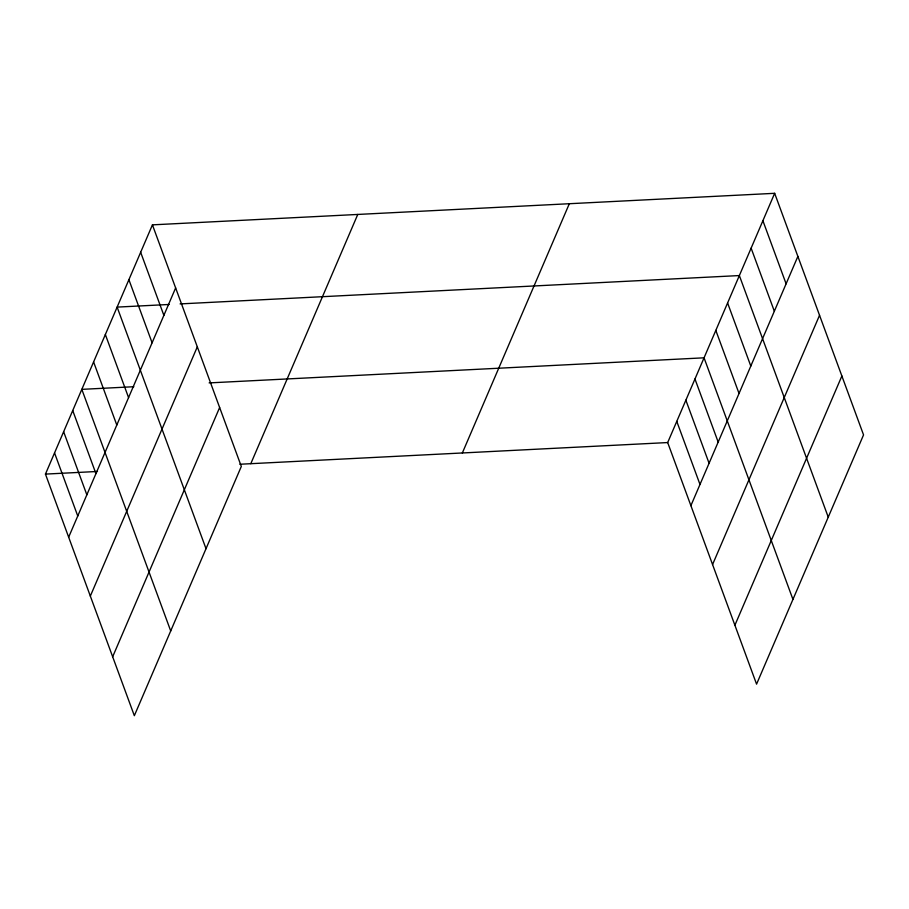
<?xml version="1.0" encoding="UTF-8"?>
<svg xmlns="http://www.w3.org/2000/svg" width="909" height="909" viewBox="0 0 909 909"><rect width="100%" height="100%" fill="white"/><g stroke="black" fill="none" stroke-linecap="round" stroke-linejoin="round"><path stroke-width="1.36" d="M152.428 224.853L241.317 466.442L134.339 715.69L45.45 474.1L152.428 224.853L774.661 193.31L863.55 434.9L756.572 684.147L667.683 442.558L774.661 193.31M68.664 537.185L175.642 287.937M90.332 596.088L197.31 346.84M112.659 656.787L219.637 407.527M250.793 463.692L357.771 214.444M462.351 452.966L569.329 203.718M690.897 505.643L797.875 256.383M712.565 564.546L819.543 315.298M734.892 625.244L841.882 375.985M169.142 304.47L117.125 307.106L206.013 548.695M180.096 303.913L739.358 275.563L828.247 517.153M133.839 386.723L81.821 389.359L170.71 630.948M209.127 382.905L704.055 357.816L792.943 599.406M45.45 474.1L97.468 471.464M239.84 464.249L667.683 442.558M762.901 220.728L786.103 283.801M751.129 248.146L774.332 311.219M727.598 302.981L750.8 366.054M715.826 330.399L739.028 393.472M694.965 378.996L718.178 442.081M685.875 400.187L709.077 463.272M676.773 421.378L699.987 484.452M140.656 252.27L163.87 315.355M128.896 279.688L152.098 342.773M105.353 334.523L128.567 397.597M93.593 361.941L116.795 425.014M72.731 410.55L95.934 473.623M63.641 431.73L86.844 494.814M54.54 452.921L77.754 515.994"/></g></svg>
